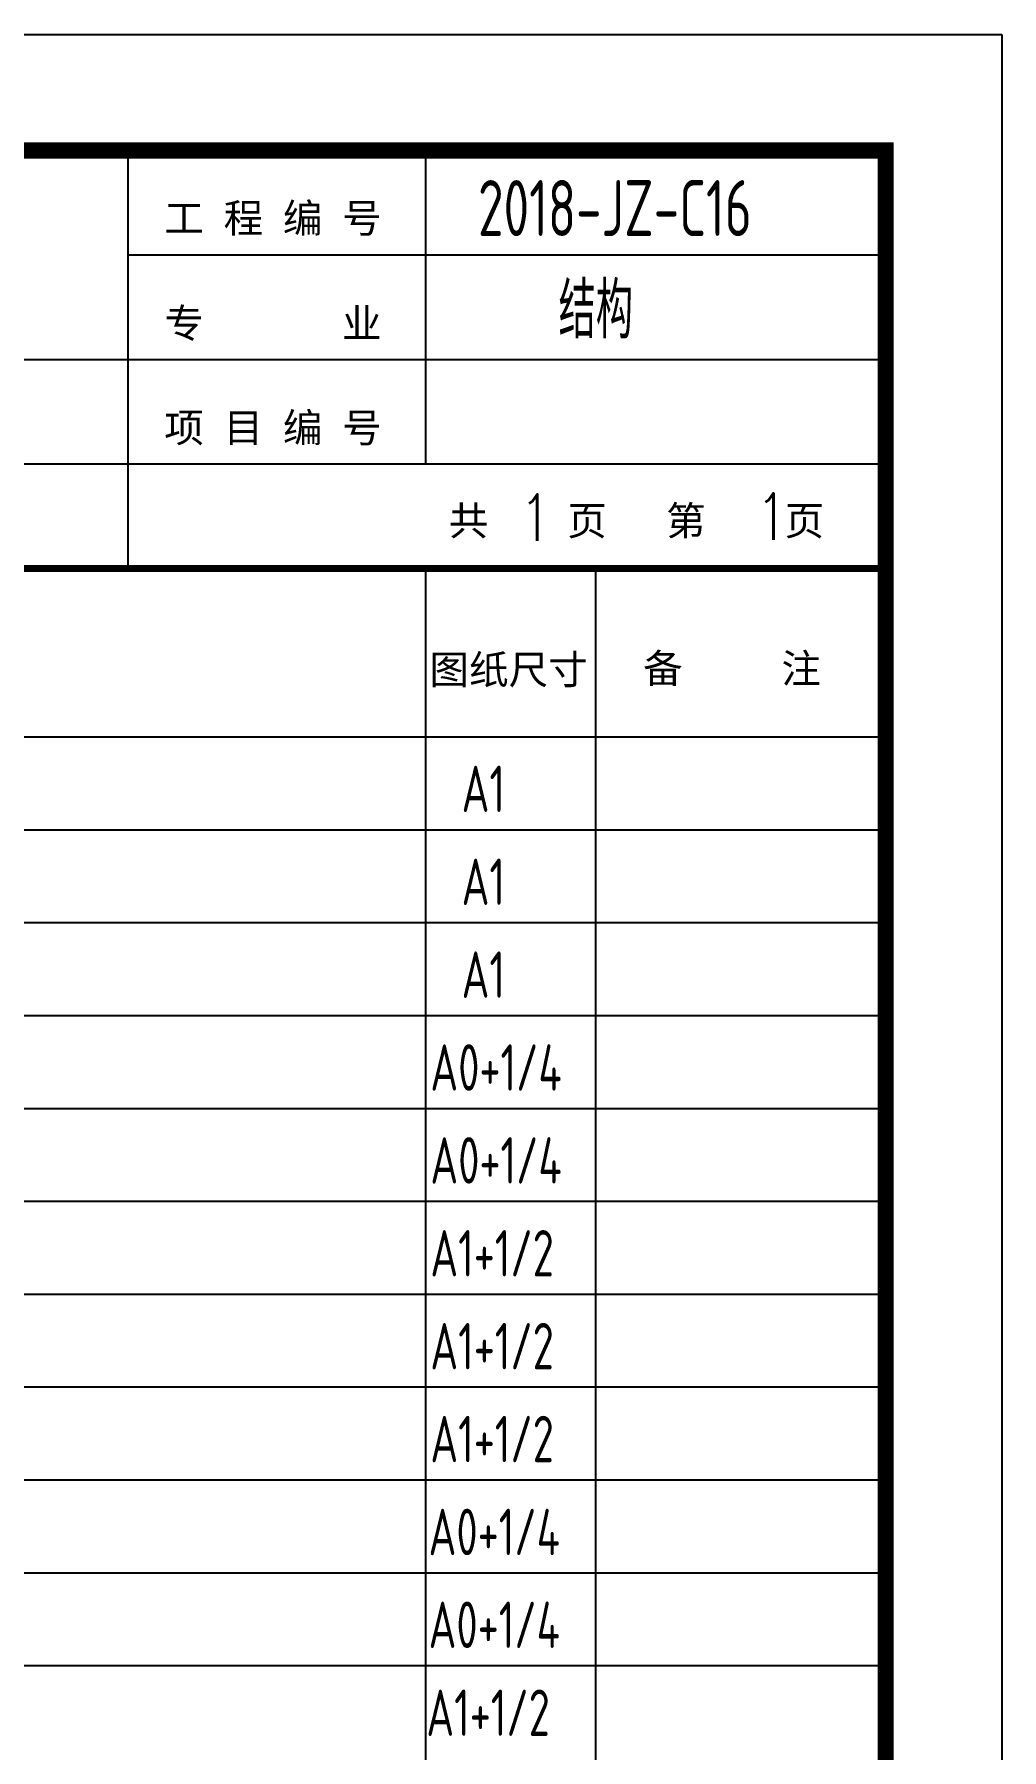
# Model space of a CAD drawing. Extents: x -138012 to 2129925, y -311560 to 0.
# Drawn here: x -125348 to -117012, y -160202 to -145428 of the extents above; entities that cross this region are included whole.
import ezdxf

# ---------------------------------------------------------------- set-up
doc = ezdxf.new("R2010")
doc.units = 0
doc.header["$LTSCALE"] = 1000
doc.header["$MEASUREMENT"] = 0
for name, color, linetype in [('PUB_TEXT', 7, 'CONTINUOUS'), ('TK', 4, 'CONTINUOUS'), ('WALL', 6, 'CONTINUOUS'), ('图层1', 53, 'CONTINUOUS'), ('图框', 4, 'CONTINUOUS')]:
    doc.layers.add(name, color=color, linetype=linetype)
doc.styles.add('HZ', font='txt', dxfattribs={"bigfont": 'hztxt'})
doc.styles.add('iIcon2', font='')
doc.styles.add('TSSD-REIN', font='tssdeng.shx', dxfattribs={"width": 0.7, "bigfont": 'tssdchn.shx'})
doc.styles.get('iIcon2').set_extended_font_data('SimSun')

# ---------------------------------------------------------------- blocks, each defined once
blk = doc.blocks.new('目录')
at = {"layer": '图框'}
for p, q in [((376639, 431173), (397639, 431173)), ((397639, 431173), (397639, 401473)), ((390108, 430173), (390108, 426573)), ((392673, 430173), (392673, 428373)), ((390108, 429273), (396637, 429273)), ((382139, 428373), (390108, 428373)), ((390108, 428373), (396639, 428373)), ((392673, 428373), (392673, 427473)), ((377639, 427473), (390108, 427473)), ((390108, 427473), (396637, 427473)), ((392673, 426573), (392673, 403515)), ((394139, 426573), (394139, 403515)), ((377639, 425123), (396639, 425123)), ((377639, 424323), (396639, 424323)), ((377639, 423523), (396639, 423523)), ((377639, 422723), (396639, 422723)), ((377639, 421923), (396639, 421923)), ((377639, 421123), (396639, 421123)), ((377639, 420323), (396639, 420323)), ((377639, 419523), (396639, 419523)), ((377639, 418723), (396639, 418723)), ((377639, 417923), (396639, 417923)), ((377639, 417123), (396639, 417123))]:
    blk.add_line(p, q, dxfattribs=at)
for points, const_width in [([(377639, 403515), (396639, 403515), (396639, 430173), (377639, 430173), (377639, 403515)], 140), ([(377639, 426573), (396639, 426573)], 60)]:
    blk.add_lwpolyline(points, dxfattribs=dict(at, const_width=const_width))
at = {"layer": '图框', "const_width": 140}
blk.add_lwpolyline([(377639, 403515), (377639, 430173), (396639, 430173), (396639, 403515)], close=True, dxfattribs=at)
at = {"layer": '图框', "style": 'iIcon2'}
for s, p in [('工 程 编 号', (390423, 429465)), ('专       业', (390423, 428560)), ('项 目 编 号', (390423, 427660)), ('共    页   第    页', (392874, 426859)), ('图纸尺寸', (392708, 425577)), ('备     注', (394549, 425587))]:
    blk.add_text(s, height=250, dxfattribs=at).set_placement(p)

msp = doc.modelspace()

# ---------------------------------------------------------------- block references
at = {"layer": 'WALL'}
msp.add_blockref('目录', (-514650.58, -576601.353), dxfattribs=at)

# ---------------------------------------------------------------- texts
at = {"layer": 'PUB_TEXT', "style": 'TSSD-REIN', "width": 0.7}
for s, p in [('A1', (-121665.743, -152126.622)), ('A1', (-121665.743, -152926.622)), ('A1', (-121665.743, -153726.622)), ('A0+1/4', (-121935.086, -154526.622)), ('A0+1/4', (-121935.086, -155326.622)), ('A1+1/2', (-121935.086, -156126.622)), ('A1+1/2', (-121935.086, -156926.622)), ('A1+1/2', (-121935.086, -157726.622)), ('A0+1/4 ', (-121950.363, -158526.622)), ('A0+1/4 ', (-121950.363, -159326.622)), ('A1+1/2 ', (-121969.564, -160083.811))]:
    msp.add_text(s, height=400, dxfattribs=at).set_placement(p)
at = {"layer": 'TK', "color": 101, "style": 'HZ', "width": 0.8}
for p in [(-121165.182, -149791.482), (-121165.182, -149791.482), (-119129.509, -149780.615)]:
    msp.add_text('1', height=400, dxfattribs=at).set_placement(p)
at = {"layer": '图层1', "style": 'TSSD-REIN', "width": 0.7}
for s, p in [('2018-JZ-C16 ', (-121524.172, -147165.731)), ('结构', (-120830.027, -148047.725))]:
    msp.add_text(s, height=482.2695, dxfattribs=at).set_placement(p)

doc.saveas('drawing.dxf')
